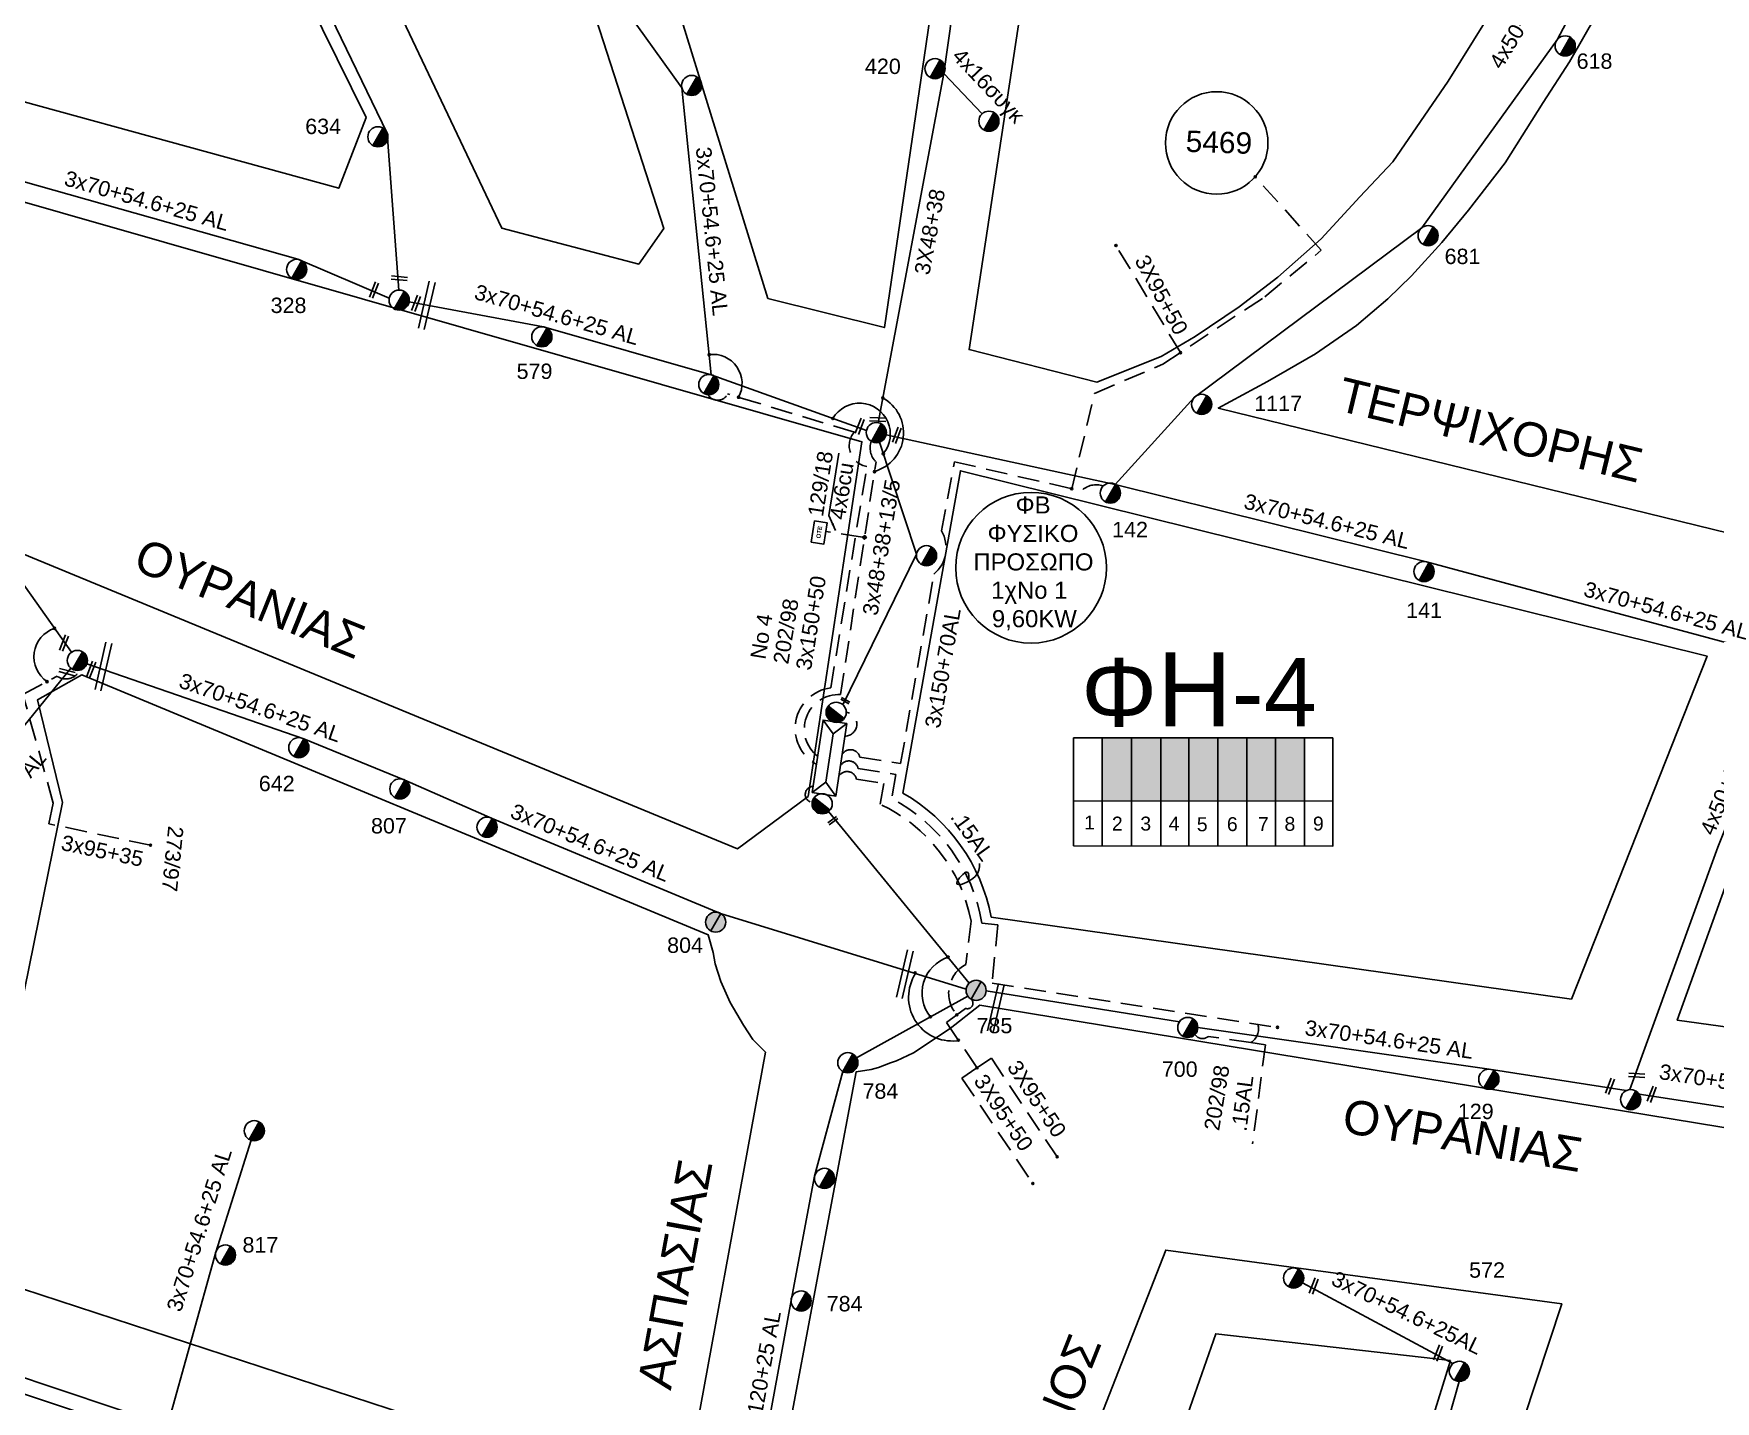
# Model space of a CAD drawing. Header units: millimetres. Extents: x 864 to 3062, y 833 to 2619.
# Drawn here: x 1288.2 to 1485, y 1548.2 to 1708.3 of the extents above; entities that cross this region are included whole.
import ezdxf
from ezdxf.enums import TextEntityAlignment as Align

# ---------------------------------------------------------------- set-up
doc = ezdxf.new("R2010")
doc.units = ezdxf.units.MM
doc.linetypes.add('DASHED', pattern=[19.05, 12.7, -6.35])
for name, color, linetype, lineweight in [('.15AL', 7, 'Continuous', 30), ('3x150+50', 7, 'Continuous', 30), ('3x150+70AL', 7, 'DASHED', 30), ('3X48+38', 7, 'Continuous', 30), ('3x48+38+13_5', 7, 'Continuous', 30), ('3x70+54.6+25 AL', 7, 'SYN_LINE', 30), ('3x95+35', 7, 'Continuous', 30), ('3X95+50', 7, 'Continuous', 30), ('4x120+25 AL', 7, 'SYN_LINE', 30), ('4x16συγκ', 7, 'Continuous', 30), ('4x50+13_5', 7, 'Continuous', 30), ('4x50+16', 7, 'Continuous', 30), ('text διευθύνσεων', 250, 'Continuous', 30), ('Υπόβαθρο ΔΕΗ', 7, 'Continuous', 30)]:
    doc.layers.add(name, color=color, linetype=linetype, lineweight=lineweight)
for name, color, linetype in [('Pillar OTE', 7, 'Continuous'), ('TEXT ΚΑΛΩΔΙΩΝ', 7, 'Continuous'), ('Άγνωστα', 7, 'Continuous'), ('Επιγραφές - Σχήματα', 7, 'Continuous'), ('Καλώδια ΧΤ   3x150AL+50CU', 7, 'DASHED'), ('Μηχανική τομή', 7, 'Continuous'), ('Στύλος Ξύλινος', 7, 'Continuous'), ('Στύλος Ξύλινος @ 1', 7, 'Continuous'), ('Στύλος ΦΜ', 7, 'Continuous'), ('Στύλος ΦΜ @ 1', 7, 'Continuous'), ('Συνδέσεις', 7, 'Continuous'), ('Τομή', 7, 'Continuous'), ('Υποσταθμός εναέριος 2 στύλων', 7, 'Continuous'), ('Υποσταθμός πόλεως', 7, 'Continuous'), ('Υπόγεια καλώδια Παροχών ΧΤ   4x50AL', 7, 'DASHED'), ('Υπόγεια καλώδια Παροχών ΧΤ   4x6', 7, 'DASHED')]:
    doc.layers.add(name, color=color, linetype=linetype)
doc.styles.add('arial', font='arial.ttf')
doc.styles.get("Standard").update_dxf_attribs({"font": 'arial.ttf'})
doc.linetypes.add('SYN_LINE', pattern='A,0.5,-0.0001,["/\\/\\/\\/",Standard,S=0.1,R=0,X=0,Y=-0.05],-0.25', length=0.7501)
doc.dimstyles.new('ISO-25', dxfattribs={"dimtxt": 2.5, "dimasz": 2.5, "dimexe": 1.25, "dimexo": 0.625, "dimtad": 1, "dimtxsty": 'Standard', "dimcen": 2.5, "dimadec": 0, "dimazin": 0, "dimtfac": 1, "dimtmove": 0, "dimatfit": 3, "dimfxl": 1, "dimarcsym": 0})

# ---------------------------------------------------------------- blocks, each defined once
blk = doc.blocks.new('ΥΠΑΡΧΩΝ ΤΣΙΜΕΝΤΕΝΙΟΣ ΣΤΥΛΟΣ')
at = {"layer": 'Στύλος ΦΜ'}
blk.add_hatch(color=7, dxfattribs=at).paths.add_polyline_path([(-1.29, -2.28, 0.574793), (2.62, 0, 0.268822), (1.3, 2.27)])
at = {"layer": 'Στύλος ΦΜ', "color": 7}
blk.add_line((-1.29, -2.28), (1.3, 2.27), dxfattribs=at)
blk.add_circle((0, 0), 2.62, dxfattribs=at)
at = {"layer": 'Στύλος ΦΜ', "flags": 4}
for tag, p in [('ΑΡΙΘΜΟΣ', (-4.68, 8.05)), ('ΤΥΠΟΣ', (-4.91, 3.03))]:
    blk.add_attdef(tag, p, '', height=4, dxfattribs=at)
blk = doc.blocks.new('ΥΠΑΡΧΩΝ ΞΥΛΙΝΟΣ ΣΤΥΛΟΣ')
at = {"layer": 'Στύλος Ξύλινος'}
h = blk.add_hatch(color=7, dxfattribs=at)
h.paths.add_polyline_path([(-2.62, 0, 0.270008), (-1.29, -2.28), (1.3, 2.27, 0.576266)])
h.paths.add_polyline_path([(-1.29, -2.28, 0.574793), (2.62, 0, 0.268822), (1.3, 2.27)])
at = {"layer": 'Στύλος Ξύλινος', "color": 7}
blk.add_line((-1.29, -2.28), (1.3, 2.27), dxfattribs=at)
blk.add_circle((0, 0), 2.62, dxfattribs=at)
at = {"layer": 'Στύλος Ξύλινος', "flags": 4}
for tag, p in [('ΑΡΙΘΜΟΣ', (-4.91, 8.6)), ('ΤΥΠΟΣ', (-4.85, 3.39))]:
    blk.add_attdef(tag, p, '', height=4, dxfattribs=at)
blk = doc.blocks.new('ΥΠΟΣΤΑΘΜΟΣ ΕΝΑΕΡΙΟΣ ΕΠΙ 2 ΣΤΥΛΩΝ')
at = {"layer": 'Υποσταθμός εναέριος 2 στύλων', "linetype": 'Continuous'}
for points in [[(-11.97, -2.11, 0.574793), (-8.45, -0.07, 0.268822), (-9.64, 1.98)], [(9.68, -2.15, 0.574793), (13.19, -0.1, 0.268822), (12.01, 1.95)]]:
    blk.add_hatch(color=256, dxfattribs=at).paths.add_polyline_path(points)
for p, q in [((-11.97, -2.11), (-9.64, 1.98)), ((9.68, -2.15), (12.01, 1.95))]:
    blk.add_line(p, q, dxfattribs=at)
for centre in [(-10.81, -0.07), (10.84, -0.1)]:
    blk.add_circle(centre, 2.36, dxfattribs=at)
at = {"layer": 'Υποσταθμός πόλεως', "linetype": 'Continuous', "ltscale": 40}
blk.add_lwpolyline([(-8.57, 2.82), (8.57, 2.82), (8.57, -2.82), (-8.57, -2.82)], close=True, dxfattribs=at)
for points in [[(-5.75, 0), (-8.57, 2.82)], [(-8.57, -2.82), (-5.75, 0)], [(-5.75, 0), (5.75, 0)], [(5.75, 0), (8.57, 2.82)], [(8.57, -2.82), (5.75, 0)]]:
    blk.add_lwpolyline(points, dxfattribs=at)
at = {"layer": 'Υποσταθμός εναέριος 2 στύλων', "ltscale": 40, "flags": 1}
for tag, p in [('ΜΕΤΑΣΧΗΜΑΤΙΣΜΟΣ', (14.09, 2.51)), ('ΙΣΧΥΣ', (14.07, -0.28)), ('ΑΡΙΘΜΟΣ', (14.19, -3))]:
    blk.add_attdef(tag, p, '', height=1.8, dxfattribs=at)
blk = doc.blocks.new('_ΣΥΝΔΕΣΗ')
at = {"layer": 'Συνδέσεις', "linetype": 'SYN_LINE', "ltscale": 40}
blk.add_hatch(color=256, dxfattribs=at).paths.add_polyline_path([(0.5, -0.01, 1), (-0.5, -0.01, 1)])
at = {"layer": 'Συνδέσεις'}
blk.add_circle((0, -0.01), 0.5, dxfattribs=at)
blk = doc.blocks.new('ΤΟΜΗ')
at = {"layer": 'Τομή', "ltscale": 40}
for p, q in [((-5.68, 0), (17.06, 0)), ((-5.68, -2.77), (17.06, -2.77))]:
    blk.add_line(p, q, dxfattribs=at)
blk = doc.blocks.new('ΜΗΧΑΝΙΚΗ ΤΟΜΗ')
at = {"layer": 'Μηχανική τομή', "ltscale": 40}
for p, q in [((-1.89, 0.78), (5.69, 0.78)), ((-1.89, -0.77), (5.69, -0.77))]:
    blk.add_line(p, q, dxfattribs=at)
blk = doc.blocks.new('TSONTA XT1')
at = {"ltscale": 40}
h = blk.add_hatch(color=256, dxfattribs=at)
h.dxf.hatch_style = 1
h.paths.add_polyline_path([(595.96, 2487.66), (597.07, 2488.77), (595.96, 2489.87), (594.85, 2488.77)])
blk.add_lwpolyline([(594.85, 2488.77), (595.96, 2489.87), (597.07, 2488.77), (595.96, 2487.66)], close=True, dxfattribs=at)
blk = doc.blocks.new('PILLAR ΟΤΕ')
at = {"layer": 'Pillar OTE', "ltscale": 40}
blk.add_lwpolyline([(-3.31, 2.02), (3.39, 2.02), (3.39, -1.99), (-3.31, -1.99)], close=True, dxfattribs=at)
at = {"layer": 'Pillar OTE', "insert": (-1.81, 0.71), "char_height": 1.3575, "width": 109.961, "attachment_point": 1}
blk.add_mtext('{\\fArial|b1|i0|c161|p34;OTE}', dxfattribs=at)

msp = doc.modelspace()

# ---------------------------------------------------------------- hatches: boundary and pattern name
at = {"layer": 'Καλώδια ΧΤ   3x150AL+50CU', "linetype": 'DASHED', "lineweight": -3, "ltscale": 0.2}
h = msp.add_hatch(color=2, dxfattribs=at)
h.dxf.hatch_style = 1
h.paths.add_polyline_path([(1416.68, 1625.86), (1413.24, 1625.86), (1413.24, 1618.5), (1416.68, 1618.5)])
h = msp.add_hatch(color=27, dxfattribs=at)
h.dxf.hatch_style = 1
h.paths.add_polyline_path([(1416.68, 1618.5), (1420.12, 1618.49), (1420.12, 1625.86), (1416.68, 1625.86)])
h = msp.add_hatch(color=173, dxfattribs=at)
h.dxf.hatch_style = 1
h.paths.add_polyline_path([(1423.41, 1625.86), (1420.12, 1625.86), (1420.12, 1618.49), (1423.41, 1618.49)])
h = msp.add_hatch(color=1, dxfattribs=at)
h.dxf.hatch_style = 1
h.paths.add_polyline_path([(1426.71, 1625.86), (1423.41, 1625.86), (1423.41, 1618.49), (1426.71, 1618.49)])
h = msp.add_hatch(color=6, dxfattribs=at)
h.dxf.hatch_style = 1
h.paths.add_polyline_path([(1430.1, 1625.85), (1426.8, 1625.85), (1426.8, 1618.49), (1430.1, 1618.48)])
h = msp.add_hatch(color=62, dxfattribs=at)
h.dxf.hatch_style = 1
h.paths.add_polyline_path([(1433.49, 1625.85), (1430.2, 1625.85), (1430.2, 1618.48), (1433.49, 1618.48)])
h = msp.add_hatch(color=133, dxfattribs=at)
h.dxf.hatch_style = 1
h.paths.add_polyline_path([(1436.83, 1625.85), (1433.53, 1625.85), (1433.53, 1618.48), (1436.83, 1618.48)])

# ---------------------------------------------------------------- linework, layer by layer
at = {"layer": '.15AL', "color": 173, "linetype": 'DASHED', "lineweight": -3, "ltscale": 0.2}
for points in [[(1382.45, 1621.39, -0.681731), (1384.5, 1621.03), (1387.7, 1620.54), (1387.26, 1618.1, -0.240875), (1397.91, 1604.43), (1397.29, 1599.35, 0.47937), (1396.23, 1593.45), (1395.04, 1592.54), (1398.6, 1587.23)], [(1396.23, 1593.45), (1397.26, 1594.2, 0.819554), (1397.92, 1595.29, 59.00396)]]:
    msp.add_lwpolyline(points, format="xyb", dxfattribs=at)
at = {"layer": '.15AL', "color": 27, "linetype": 'DASHED', "lineweight": -3, "ltscale": 0.2}
msp.add_lwpolyline([(1382.64, 1622.63, -0.681731), (1384.69, 1622.28), (1389.11, 1621.6), (1388.6, 1618.78, -0.23506), (1399.17, 1604.18), (1401.03, 1604), (1400.38, 1597.14), (1433.77, 1591.98)], format="xyb", dxfattribs=at)
at = {"layer": '.15AL', "color": 5, "linetype": 'DASHED', "lineweight": -3, "ltscale": 0.2}
for points in [[(1431.49, 1592.33, -0.334347), (1430.66, 1590.2), (1432.36, 1589.94), (1430.86, 1578.34)], [(1430.66, 1590.2), (1425.65, 1590.92, -0.462986), (1424.11, 1591.15, 35.962069)]]:
    msp.add_lwpolyline(points, format="xyb", dxfattribs=at)
at = {"lineweight": -3, "ltscale": 0.2}
msp.add_circle((1404.93, 1645.79), 8.82, dxfattribs=at)
at = {"layer": '3x150+50', "color": 133, "linetype": 'DASHED', "lineweight": -3, "ltscale": 0.2}
msp.add_lwpolyline([(1379.81, 1622.77, -0.726388), (1381.49, 1631.72), (1385.72, 1657.65, -0.591394), (1384.25, 1661.66), (1369.42, 1666.13, -0.600884), (1367.12, 1666.06, -0.178433)], format="xyb", dxfattribs=at)
at = {"layer": '3x150+50', "color": 1, "linetype": 'DASHED', "lineweight": -3, "ltscale": 0.2}
msp.add_lwpolyline([(1379.96, 1623.72, -0.735734), (1382.64, 1630.93), (1386.79, 1658.19, -0.301554), (1386.24, 1660.59, 9952.146718)], format="xyb", dxfattribs=at)
at = {"layer": '3x150+50', "color": 62, "linetype": 'DASHED', "lineweight": -3, "ltscale": 0.2}
msp.add_lwpolyline([(1383.31, 1628.86, -0.937443), (1383.16, 1626.08, 0.676717)], format="xyb", dxfattribs=at)
at = {"layer": '3x150+50', "color": 2, "linetype": 'DASHED', "lineweight": -3, "ltscale": 0.2}
msp.add_lwpolyline([(1379.32, 1618.32, -0.931534), (1379.42, 1620.18, 6.045034)], format="xyb", dxfattribs=at)
at = {"layer": '3x150+70AL', "color": 6, "linetype": 'DASHED', "lineweight": -3, "ltscale": 0.2}
msp.add_lwpolyline([(1409.69, 1655.03), (1412.37, 1666.2), (1420.37, 1669.61), (1432.29, 1677.51), (1438.9, 1682.95), (1431.17, 1691.55)], dxfattribs=at)
msp.add_lwpolyline([(1382.84, 1623.95, -0.681731), (1384.89, 1623.6), (1389.66, 1622.86), (1393.57, 1645.05, 0.36657), (1394.44, 1650.12), (1395.96, 1658.19), (1410.81, 1654.78, -0.297158), (1413.36, 1655.35, 2.889694)], format="xyb", dxfattribs=at)
at = {"layer": '3X48+38', "color": 1, "linetype": 'Continuous', "lineweight": -3, "ltscale": 0.2}
msp.add_lwpolyline([(1387.03, 1662.77), (1394.72, 1703.64), (1399.08, 1734.62), (1402.73, 1760.48)], dxfattribs=at)
at = {"layer": '3x48+38+13_5', "color": 62, "linetype": 'Continuous', "lineweight": -3, "ltscale": 0.2}
msp.add_lwpolyline([(1382.91, 1629.73), (1391.53, 1647.39), (1387.19, 1660.49)], dxfattribs=at)
at = {"layer": '3x70+54.6+25 AL', "color": 133, "linetype": 'SYN_LINE', "lineweight": -3, "ltscale": 15}
for points in [[(1367.49, 1668.38), (1364.07, 1701.96), (1355.52, 1713.93), (1350.41, 1729.51), (1346.25, 1743.27), (1354.41, 1780.57), (1350.9, 1820.31)], [(1447.29, 1505.98), (1448.44, 1527.23), (1455.04, 1550.53)]]:
    msp.add_lwpolyline(points, dxfattribs=at)
at = {"layer": '3x70+54.6+25 AL', "color": 173, "linetype": 'SYN_LINE', "lineweight": -3, "ltscale": 15}
for points in [[(1330.95, 1678.3), (1329.58, 1696.67), (1319.44, 1717.67)], [(1329.82, 1677.34), (1319.1, 1681.9), (1280.99, 1692.68), (1267.86, 1703.5)], [(1397.33, 1596.44), (1368.6, 1605.32), (1341.85, 1616.44), (1331.64, 1620.92), (1319.81, 1625.75), (1294.42, 1634.55)]]:
    msp.add_lwpolyline(points, dxfattribs=at)
at = {"layer": '3x70+54.6+25 AL', "color": 1, "linetype": 'SYN_LINE', "lineweight": -3, "ltscale": 15}
for points in [[(1260.31, 1697.26), (1268.78, 1669.54), (1292.63, 1635.9)], [(1275.35, 1612.83), (1292.56, 1634.02)]]:
    msp.add_lwpolyline(points, dxfattribs=at)
at = {"layer": '3x70+54.6+25 AL', "color": 62, "linetype": 'SYN_LINE', "lineweight": -3, "ltscale": 15}
for points in [[(1385.67, 1661.86), (1367.49, 1668.38), (1347.87, 1673.99), (1332.14, 1676.91)], [(1493.48, 1635.1), (1451.2, 1646.48), (1414.79, 1655.55), (1387.97, 1661.36)], [(1299.77, 1523.26), (1303.83, 1545.21), (1309.51, 1565.66), (1313.67, 1578.76)]]:
    msp.add_lwpolyline(points, dxfattribs=at)
at = {"layer": '3x70+54.6+25 AL', "color": 2, "linetype": 'SYN_LINE', "lineweight": -3, "ltscale": 15}
for points in [[(1397.7, 1597.17), (1381.23, 1617.25)], [(1397.53, 1595.65), (1384.52, 1588.41)]]:
    msp.add_lwpolyline(points, dxfattribs=at)
at = {"layer": '3x70+54.6+25 AL', "color": 5, "linetype": 'SYN_LINE', "lineweight": -3, "ltscale": 15}
for points in [[(1399.68, 1596.27), (1422.29, 1592.62)], [(1424.45, 1591.95), (1458.55, 1587.08), (1474.59, 1584.58)], [(1476.09, 1584.17), (1497.5, 1580.87), (1520.88, 1584.95), (1537.33, 1582.87)]]:
    msp.add_lwpolyline(points, dxfattribs=at)
at = {"layer": '3x95+35', "color": 1, "linetype": 'DASHED', "lineweight": -3, "ltscale": 0.2}
msp.add_lwpolyline([(1301.88, 1613.31), (1289.99, 1615.81), (1290.49, 1618.22), (1286.94, 1630.95), (1290.96, 1633.09, 0.463596), (1293.6, 1633.8, -0.016818)], format="xyb", dxfattribs=at)
at = {"layer": '3X95+50', "color": 6, "linetype": 'DASHED', "lineweight": -3, "ltscale": 0.2}
msp.add_lwpolyline([(1422.42, 1670.97), (1414.88, 1683.51)], dxfattribs=at)
at = {"layer": '3X95+50', "color": 173, "linetype": 'DASHED', "lineweight": -3, "ltscale": 0.2}
for points in [[(1398.6, 1587.23), (1396.84, 1586.05), (1405.13, 1573.71)], [(1398.6, 1587.23), (1400.29, 1588.36), (1407.98, 1576.82)]]:
    msp.add_lwpolyline(points, dxfattribs=at)
at = {"layer": '4x120+25 AL', "color": 2, "linetype": 'SYN_LINE', "lineweight": -3, "ltscale": 15}
msp.add_lwpolyline([(1382.91, 1586.82), (1379.6, 1574.56), (1376.85, 1560.01), (1373.8, 1543.42), (1370.3, 1523)], dxfattribs=at)
at = {"layer": '4x120+25 AL', "color": 133, "linetype": 'SYN_LINE', "lineweight": -3, "ltscale": 15}
msp.add_lwpolyline([(1454.3, 1552.61), (1436.7, 1562.08)], dxfattribs=at)
at = {"layer": '4x16συγκ', "color": 1, "linetype": 'SYN_LINE', "lineweight": -3, "ltscale": 7}
msp.add_lwpolyline([(1394.72, 1703.64), (1399.19, 1698.92)], dxfattribs=at)
at = {"layer": '4x50+13_5', "color": 6, "linetype": 'Continuous', "lineweight": -3, "ltscale": 0.2}
msp.add_lwpolyline([(1414.79, 1655.55), (1424.04, 1665.72), (1450.66, 1685.58), (1466.51, 1707.6), (1478.37, 1730.02), (1485.52, 1752.52), (1489.66, 1778.22)], dxfattribs=at)
at = {"layer": '4x50+13_5', "color": 62, "linetype": 'Continuous', "lineweight": -3, "ltscale": 0.2}
msp.add_lwpolyline([(1278.69, 1553.77), (1303.86, 1545.33)], dxfattribs=at)
at = {"layer": '4x50+16', "color": 5, "linetype": 'Continuous', "lineweight": -3, "ltscale": 0.2}
msp.add_lwpolyline([(1475.03, 1584.7), (1485.31, 1613.09), (1493.72, 1634.13)], dxfattribs=at)
at = {"layer": 'Pillar OTE', "lineweight": -3, "ltscale": 40}
for points in [[(1409.91, 1613.22), (1409.91, 1625.86), (1440.24, 1625.86), (1440.24, 1613.19), (1409.91, 1613.22)], [(1413.24, 1613.22), (1413.24, 1625.86)], [(1416.68, 1613.21), (1416.68, 1625.86)], [(1420.12, 1613.21), (1420.12, 1625.86)], [(1423.41, 1613.21), (1423.41, 1625.86)], [(1426.8, 1613.2), (1426.8, 1625.86)], [(1430.2, 1613.2), (1430.2, 1625.86)], [(1433.53, 1613.2), (1433.53, 1625.86)], [(1436.92, 1613.19), (1436.92, 1625.86)], [(1409.91, 1618.5), (1440.24, 1618.47)]]:
    msp.add_lwpolyline(points, dxfattribs=at)
at = {"layer": 'Άγνωστα', "color": 7, "linetype": 'Continuous', "ltscale": 0.2}
msp.add_arc((1395.71, 1595.5), 5.12, 147.0719, 275.9915, dxfattribs=at)
at = {"layer": 'Υπόβαθρο ΔΕΗ', "lineweight": -3}
for points in [[(1289.41, 1840.8), (1306.24, 1834.42), (1304.99, 1743.28), (1327.12, 1698.51), (1323.91, 1690.21), (1268.98, 1705.27), (1233.14, 1840.8)], [(1485.53, 1742.26), (1484.04, 1737.5), (1482.92, 1734.19), (1481.56, 1731.12), (1479.95, 1727.37), (1477.83, 1723.12), (1474.8, 1717.27), (1473.35, 1714.34), (1471.15, 1710.58), (1467.93, 1705.01), (1464.88, 1700.26), (1460.43, 1693.18), (1456.14, 1687.64), (1453.01, 1683.86), (1449.44, 1679.95), (1446.67, 1677.28), (1443.01, 1674.14), (1438.24, 1670.83), (1432.62, 1667.61), (1426.84, 1664.48), (1486.73, 1649.81)], [(1400.27, 1604.88), (1468.18, 1595.29), (1484.05, 1635.44), (1396.67, 1657.15), (1389.93, 1619.41)], [(1479.67, 1518.23), (1479.67, 1518.23), (1502.95, 1510.28), (1524.52, 1552.35), (1529.19, 1573.17), (1398.93, 1594.59), (1395.47, 1591.83), (1391.16, 1589), (1389.17, 1588.07), (1388.47, 1587.82), (1387.07, 1587.28), (1386.22, 1587.05), (1384.45, 1586.76), (1384.45, 1586.76), (1374.32, 1532.76), (1404.02, 1523.2), (1420.7, 1565.91), (1467.05, 1559.63), (1449.02, 1505.05), (1453.21, 1492.74), (1484.05, 1473.43), (1499.95, 1504.42), (1477.09, 1512.23), (1477.09, 1512.23)]]:
    msp.add_lwpolyline(points, dxfattribs=at)
for points in [[(1349.64, 1820.68), (1317.03, 1830.35), (1314.26, 1746.04), (1342.98, 1685.53), (1359.01, 1681.33), (1361.94, 1685.52), (1343.19, 1743.61)], [(1389.2, 1809.16), (1359.47, 1817.88), (1354.15, 1741.92), (1374.14, 1677.31), (1387.76, 1673.9), (1400.57, 1761.09), (1396.15, 1765.61), (1389.13, 1784.32)], [(1412.64, 1667.51), (1397.68, 1671.33), (1410.97, 1758.71), (1421.53, 1762.56), (1421.53, 1762.56), (1431.21, 1774.59), (1439.05, 1793.79), (1479.81, 1781.54), (1479.68, 1772.93), (1478.7, 1763.52), (1476.7, 1753.7), (1475.25, 1748.24), (1473.2, 1741.31), (1468.61, 1729.54), (1464.57, 1721.33), (1459.68, 1712.31), (1453.75, 1702.76), (1447.27, 1693.32), (1443.41, 1689.21), (1438.87, 1684.29), (1433.81, 1679.8), (1429.29, 1676.32), (1424.14, 1672.87), (1420.16, 1670.51)], [(1279.99, 1690.61), (1274.7, 1687.06), (1284.46, 1648.43), (1370.58, 1612.88), (1378.83, 1619.02), (1385.13, 1660.53)], [(1373.86, 1589.06), (1372.35, 1590.56), (1371.27, 1592.22), (1369.71, 1594.88), (1368.63, 1597.34), (1367.96, 1599.42), (1367.71, 1600.74), (1367.16, 1602.81), (1293.85, 1633.24), (1293.85, 1633.24), (1288.65, 1630.34), (1291.57, 1618.31), (1280.43, 1563.49), (1364.13, 1536.1)], [(1539.33, 1622.66), (1495.17, 1633.43), (1480.56, 1592.81), (1530.99, 1585.84)], [(1454.03, 1552.99), (1426.54, 1556.11), (1413.45, 1518.62), (1432.35, 1506.79), (1441.04, 1511.17)], [(1361.02, 1524.45), (1278.37, 1551.91), (1271.63, 1517.77), (1251.09, 1503.79), (1294.65, 1479.64), (1347.97, 1463.39)]]:
    msp.add_lwpolyline(points, close=True, dxfattribs=at)
msp.add_lwpolyline([(1389.93, 1619.41, -0.217905), (1400.27, 1604.88, 1.207326)], format="xyb", dxfattribs=at)
msp.add_circle((1426.66, 1695.52), 6, dxfattribs=at)
for centre, radius, start, end in [((1367.7, 1667.36), 3.41, 331.688, 97.6513), ((1385.34, 1661.56), 4.67, 285.8681, 61.3741), ((1384.85, 1661.44), 3.61, 320.5519, 149.5315), ((1291.72, 1635.36), 3.5, 107.8907, 236.0714), ((1396.65, 1595.98), 4.47, 108.8597, 218.3243)]:
    msp.add_arc(centre, radius, start, end, dxfattribs=at)
msp.add_spline([(1398.91, 1611.18), (1398.38, 1609.64), (1396.23, 1608.87), (1397.49, 1610.13), (1397.63, 1609.11)], degree=3, dxfattribs=at)
at = {"layer": 'Υπόγεια καλώδια Παροχών ΧΤ   4x6', "color": 1, "linetype": 'DASHED', "lineweight": -2, "ltscale": 0.2}
msp.add_lwpolyline([(1385.22, 1649.38), (1380.92, 1650.05)], dxfattribs=at)

# ---------------------------------------------------------------- block references
at = {"layer": 'Pillar OTE', "xscale": 0.375, "yscale": 0.375, "zscale": 0.375, "rotation": 81}
msp.add_blockref('PILLAR ΟΤΕ', (1380.14, 1649.9), dxfattribs=at)
at = {"layer": 'Μηχανική τομή', "lineweight": -3}
for p, xscale, yscale, zscale, rotation in [((1328.2, 1678.74), 0.2499999999999459, 0.2499999999999459, 0.4999999999999997, 248.9365260926364), ((1331.47, 1679.64), 0.249999999999946, 0.249999999999946, 0.4999999999999997, 174.4298595827747), ((1333.12, 1677.17), 0.2499999999999459, 0.2499999999999459, 0.4999999999999997, 248.9365260926364), ((1385.05, 1662.79), 0.2499999999999459, 0.2499999999999459, 0.4999999999999997, 248.9365260926364), ((1387.46, 1663.13), 0.2499999999999458, 0.2499999999999458, 0.4999999999999997, 177.1465697448998), ((1389.39, 1661.75), 0.2499999999999459, 0.2499999999999459, 0.4999999999999997, 248.9365260926364), ((1291.92, 1637.41), 0.2499999999999458, 0.2499999999999458, 0.4999999999999997, 248.9365260926364), ((1292.56, 1633.45), 0.2499999999999458, 0.2499999999999458, 0.4999999999999997, 164.8459708709971), ((1295.11, 1634.36), 0.2499999999999458, 0.2499999999999458, 0.4999999999999997, 248.9365260926364), ((1383.43, 1630.08), 0.1470409181978149, 0.1470409181978149, 0.2940818363956934, 149.7651232563459), ((1381.99, 1616.36), 0.1659525438897199, 0.1659525438897199, 0.3319050877795116, 215.7907587727169), ((1476.3, 1586.34), 0.2499999999999458, 0.2499999999999458, 0.4999999999999997, 177.1465697448998), ((1472.85, 1585.53), 0.2499999999999458, 0.2499999999999458, 0.4999999999999997, 248.9365260926364), ((1477.74, 1584.6), 0.2499999999999458, 0.2499999999999458, 0.4999999999999997, 248.9365260926364), ((1438.19, 1562.13), 0.2499999999999458, 0.2499999999999458, 0.4999999999999997, 248.9365260926364), ((1452.74, 1554.3), 0.2499999999999458, 0.2499999999999458, 0.4999999999999997, 248.9365260926364)]:
    msp.add_blockref('ΜΗΧΑΝΙΚΗ ΤΟΜΗ', p, dxfattribs=dict(at, xscale=xscale, yscale=yscale, zscale=zscale, rotation=rotation))
at = {"layer": 'Στύλος Ξύλινος @ 1', "lineweight": -3, "ltscale": 40}
ref = msp.add_blockref('ΥΠΑΡΧΩΝ ΞΥΛΙΝΟΣ ΣΤΥΛΟΣ', (1368.02, 1604.3), dxfattribs=dict(at, xscale=0.4499999999998801, yscale=0.4499999999998801, zscale=0.4499999999998801))
ref.add_attrib('ΤΥΠΟΣ', '804', (1362.34, 1600.7), dxfattribs={"layer": 'Στύλος Ξύλινος', "height": 1.8, "flags": 4})
ref = msp.add_blockref('ΥΠΑΡΧΩΝ ΞΥΛΙΝΟΣ ΣΤΥΛΟΣ', (1398.5, 1596.31), dxfattribs=dict(at, xscale=0.4499999999998181, yscale=0.4499999999998181, zscale=0.4499999999998181))
ref.add_attrib('ΑΡΙΘΜΟΣ', '785', (1398.55, 1591.29), dxfattribs={"layer": 'Στύλος Ξύλινος', "height": 1.8, "flags": 4})
at = {"layer": 'Στύλος ΦΜ @ 1', "lineweight": -3, "ltscale": 40}
ref = msp.add_blockref('ΥΠΑΡΧΩΝ ΤΣΙΜΕΝΤΕΝΙΟΣ ΣΤΥΛΟΣ', (1467.44, 1706.88), dxfattribs=dict(at, xscale=0.4499999999997922, yscale=0.4499999999997922, zscale=0.4499999999997922))
ref.add_attrib('ΤΥΠΟΣ', '618', (1468.78, 1704.2), dxfattribs={"layer": 'Στύλος ΦΜ', "height": 1.8, "rotation": 360, "flags": 4})
ref = msp.add_blockref('ΥΠΑΡΧΩΝ ΤΣΙΜΕΝΤΕΝΙΟΣ ΣΤΥΛΟΣ', (1393.69, 1704.22), dxfattribs=dict(at, xscale=0.4499999999997859, yscale=0.4499999999997859, zscale=0.4499999999997859))
ref.add_attrib('ΤΥΠΟΣ', '420', (1385.49, 1703.59), dxfattribs={"layer": 'Στύλος ΦΜ', "height": 1.8, "flags": 4})
for p, xscale, yscale, zscale in [((1365.21, 1702.25), 0.4499999999998181, 0.4499999999998181, 0.4499999999998181), ((1400, 1698.06), 0.449999999999816, 0.449999999999816, 0.449999999999816), ((1330.98, 1677.12), 0.4499999999998181, 0.4499999999998181, 0.4499999999998181), ((1367.21, 1667.23), 0.4499999999998181, 0.4499999999998181, 0.4499999999998181), ((1386.82, 1661.61), 0.4499999999998181, 0.4499999999998181, 0.4499999999998181), ((1392.69, 1647.2), 0.4499999999998181, 0.4499999999998181, 0.4499999999998181), ((1293.31, 1634.94), 0.4499999999998181, 0.4499999999998181, 0.4499999999998181), ((1341.26, 1615.42), 0.4499999999998181, 0.4499999999998181, 0.4499999999998181), ((1475.11, 1583.52), 0.4499999999998181, 0.4499999999998181, 0.4499999999998181), ((1314.02, 1579.88), 0.4499999999998181, 0.4499999999998181, 0.4499999999998181), ((1380.75, 1574.3), 0.4499999999998181, 0.4499999999998181, 0.4499999999998181), ((1435.66, 1562.64), 0.4499999999998178, 0.4499999999998178, 0.4499999999998178)]:
    msp.add_blockref('ΥΠΑΡΧΩΝ ΤΣΙΜΕΝΤΕΝΙΟΣ ΣΤΥΛΟΣ', p, dxfattribs=dict(at, xscale=xscale, yscale=yscale, zscale=zscale))
ref = msp.add_blockref('ΥΠΑΡΧΩΝ ΤΣΙΜΕΝΤΕΝΙΟΣ ΣΤΥΛΟΣ', (1328.49, 1696.24), dxfattribs=dict(at, xscale=0.4499999999998149, yscale=0.4499999999998149, zscale=0.4499999999998149))
ref.add_attrib('ΤΥΠΟΣ', '634', (1319.98, 1696.56), dxfattribs={"layer": 'Στύλος ΦΜ', "height": 1.8, "flags": 4})
ref = msp.add_blockref('ΥΠΑΡΧΩΝ ΤΣΙΜΕΝΤΕΝΙΟΣ ΣΤΥΛΟΣ', (1451.4, 1684.67), dxfattribs=dict(at, xscale=0.449999999999862, yscale=0.449999999999862, zscale=0.449999999999862))
ref.add_attrib('ΤΥΠΟΣ', '681', (1453.33, 1681.34), dxfattribs={"layer": 'Στύλος ΦΜ', "height": 1.8, "flags": 4})
ref = msp.add_blockref('ΥΠΑΡΧΩΝ ΤΣΙΜΕΝΤΕΝΙΟΣ ΣΤΥΛΟΣ', (1318.98, 1680.72), dxfattribs=dict(at, xscale=0.4499999999998003, yscale=0.4499999999998003, zscale=0.4499999999998003))
ref.add_attrib('ΤΥΠΟΣ', '328', (1315.93, 1675.61), dxfattribs={"layer": 'Στύλος ΦΜ', "height": 1.8, "rotation": 360, "flags": 4})
ref = msp.add_blockref('ΥΠΑΡΧΩΝ ΤΣΙΜΕΝΤΕΝΙΟΣ ΣΤΥΛΟΣ', (1347.67, 1672.83), dxfattribs=dict(at, xscale=0.4499999999997909, yscale=0.4499999999997909, zscale=0.4499999999997909))
ref.add_attrib('ΤΥΠΟΣ', '579', (1344.72, 1667.89), dxfattribs={"layer": 'Στύλος ΦΜ', "height": 1.8, "flags": 4})
ref = msp.add_blockref('ΥΠΑΡΧΩΝ ΤΣΙΜΕΝΤΕΝΙΟΣ ΣΤΥΛΟΣ', (1424.9, 1664.92), dxfattribs=dict(at, xscale=0.4499999999998002, yscale=0.4499999999998002, zscale=0.4499999999998002))
ref.add_attrib('ΤΥΠΟΣ', '1117', (1431.05, 1664.12), dxfattribs={"layer": 'Στύλος ΦΜ', "height": 1.8, "flags": 4})
ref = msp.add_blockref('ΥΠΑΡΧΩΝ ΤΣΙΜΕΝΤΕΝΙΟΣ ΣΤΥΛΟΣ', (1414.21, 1654.53), dxfattribs=dict(at, xscale=0.4499999999998707, yscale=0.4499999999998707, zscale=0.4499999999998707))
ref.add_attrib('ΤΥΠΟΣ', '142', (1414.42, 1649.36), dxfattribs={"layer": 'Στύλος ΦΜ', "height": 1.8, "flags": 4})
ref = msp.add_blockref('ΥΠΑΡΧΩΝ ΤΣΙΜΕΝΤΕΝΙΟΣ ΣΤΥΛΟΣ', (1450.92, 1645.34), dxfattribs=dict(at, xscale=0.4499999999998232, yscale=0.4499999999998232, zscale=0.4499999999998232))
ref.add_attrib('ΤΥΠΟΣ', '141', (1448.83, 1639.89), dxfattribs={"layer": 'Στύλος ΦΜ', "height": 1.8, "flags": 4})
ref = msp.add_blockref('ΥΠΑΡΧΩΝ ΤΣΙΜΕΝΤΕΝΙΟΣ ΣΤΥΛΟΣ', (1319.23, 1624.73), dxfattribs=dict(at, xscale=0.4499999999998648, yscale=0.4499999999998648, zscale=0.4499999999998648))
ref.add_attrib('ΤΥΠΟΣ', '642', (1314.55, 1619.63), dxfattribs={"layer": 'Στύλος ΦΜ', "height": 1.8, "flags": 4})
ref = msp.add_blockref('ΥΠΑΡΧΩΝ ΤΣΙΜΕΝΤΕΝΙΟΣ ΣΤΥΛΟΣ', (1331.06, 1619.9), dxfattribs=dict(at, xscale=0.4499999999998159, yscale=0.4499999999998159, zscale=0.4499999999998159))
ref.add_attrib('ΤΥΠΟΣ', '807', (1327.68, 1614.68), dxfattribs={"layer": 'Στύλος ΦΜ', "height": 1.8, "flags": 4})
ref = msp.add_blockref('ΥΠΑΡΧΩΝ ΤΣΙΜΕΝΤΕΝΙΟΣ ΣΤΥΛΟΣ', (1423.27, 1591.97), dxfattribs=dict(at, xscale=0.4499999999998068, yscale=0.4499999999998068, zscale=0.4499999999998068))
ref.add_attrib('ΤΥΠΟΣ', '700', (1420.23, 1586.19), dxfattribs={"layer": 'Στύλος ΦΜ', "height": 1.8, "rotation": 360, "flags": 4})
ref = msp.add_blockref('ΥΠΑΡΧΩΝ ΤΣΙΜΕΝΤΕΝΙΟΣ ΣΤΥΛΟΣ', (1383.49, 1587.84), dxfattribs=dict(at, xscale=0.4499999999998595, yscale=0.4499999999998595, zscale=0.4499999999998595))
ref.add_attrib('ΤΥΠΟΣ', '784', (1385.2, 1583.62), dxfattribs={"layer": 'Στύλος ΦΜ', "height": 1.8, "flags": 4})
ref = msp.add_blockref('ΥΠΑΡΧΩΝ ΤΣΙΜΕΝΤΕΝΙΟΣ ΣΤΥΛΟΣ', (1458.51, 1585.91), dxfattribs=dict(at, xscale=0.4499999999998257, yscale=0.4499999999998257, zscale=0.4499999999998257))
ref.add_attrib('ΤΥΠΟΣ', '129', (1454.88, 1581.24), dxfattribs={"layer": 'Στύλος ΦΜ', "height": 1.8, "flags": 4})
ref = msp.add_blockref('ΥΠΑΡΧΩΝ ΤΣΙΜΕΝΤΕΝΙΟΣ ΣΤΥΛΟΣ', (1310.64, 1565.33), dxfattribs=dict(at, xscale=0.4499999999998304, yscale=0.4499999999998304, zscale=0.4499999999998304))
ref.add_attrib('ΤΥΠΟΣ', '817', (1312.64, 1565.62), dxfattribs={"layer": 'Στύλος ΦΜ', "height": 1.8, "flags": 4})
ref = msp.add_blockref('ΥΠΑΡΧΩΝ ΤΣΙΜΕΝΤΕΝΙΟΣ ΣΤΥΛΟΣ', (1455.06, 1551.71), dxfattribs=dict(at, xscale=0.4499999999997945, yscale=0.4499999999997945, zscale=0.4499999999997945))
ref.add_attrib('ΤΥΠΟΣ', '572', (1456.2, 1562.67), dxfattribs={"layer": 'Στύλος ΦΜ', "height": 1.8, "flags": 4})
ref = msp.add_blockref('ΥΠΑΡΧΩΝ ΤΣΙΜΕΝΤΕΝΙΟΣ ΣΤΥΛΟΣ', (1378.02, 1559.95), dxfattribs=dict(at, xscale=0.4499999999997771, yscale=0.4499999999997771, zscale=0.4499999999997771))
ref.add_attrib('ΤΥΠΟΣ', '784', (1381.01, 1558.73), dxfattribs={"layer": 'Στύλος ΦΜ', "height": 1.8, "flags": 4})
at = {"layer": 'Συνδέσεις', "lineweight": -3, "xscale": 0.25, "yscale": 0.25, "zscale": 0.25}
for p in [(1431.17, 1691.56), (1414.88, 1683.51), (1422.42, 1670.97), (1367.25, 1670.74), (1370.7, 1665.75), (1387.58, 1665.66), (1381.74, 1663.27), (1387.64, 1659.14), (1386.61, 1657.04), (1409.69, 1655.04), (1290.64, 1638.7), (1289.76, 1632.46), (1301.88, 1613.31), (1395.21, 1600.21), (1391.37, 1598.37), (1393.15, 1593.22), (1396.24, 1593.45), (1396.42, 1590.49), (1433.77, 1591.98), (1398.6, 1587.24), (1407.98, 1576.82), (1405.13, 1573.71)]:
    msp.add_blockref('_ΣΥΝΔΕΣΗ', p, dxfattribs=at)
at = {"layer": 'Συνδέσεις', "xscale": 0.2, "yscale": 0.2, "zscale": 0.2, "rotation": 351.1923660783602}
msp.add_blockref('TSONTA XT1', (1191.44, 1175.71), dxfattribs=at)
at = {"layer": 'Τομή', "lineweight": -3, "rotation": 76.96582365367367}
for p, xscale, yscale, zscale in [((1333.54, 1675.2), 0.2499999999999995, 0.2499999999999995, 0.2499999999999995), ((1295.7, 1632.93), 0.2499999999999996, 0.2499999999999996, 0.2499999999999996), ((1389.51, 1596.9), 0.2499999999999995, 0.2499999999999995, 0.2499999999999995), ((1400.16, 1592.95), 0.2499999999999995, 0.2499999999999995, 0.2499999999999995)]:
    msp.add_blockref('ΤΟΜΗ', p, dxfattribs=dict(at, xscale=xscale, yscale=yscale, zscale=zscale))
at = {"layer": 'Υποσταθμός εναέριος 2 στύλων', "lineweight": -3, "xscale": 0.4999999999999999, "yscale": 0.4999999999999999, "zscale": 0.4999999999999999, "rotation": 261.3688498366431}
msp.add_blockref('ΥΠΟΣΤΑΘΜΟΣ ΕΝΑΕΡΙΟΣ ΕΠΙ 2 ΣΤΥΛΩΝ', (1381.35, 1623.51), dxfattribs=at)

# ---------------------------------------------------------------- texts
at = {"lineweight": -3, "ltscale": 30, "char_height": 1.63, "width": 11.2573, "attachment_point": 1}
for s, insert in [('1', (1411.15, 1616.78)), ('2', (1414.39, 1616.65)), ('3', (1417.72, 1616.65)), ('4', (1421.03, 1616.65)), ('5', (1424.33, 1616.57)), ('6', (1427.85, 1616.59)), ('7', (1431.48, 1616.59)), ('8', (1434.59, 1616.62)), ('9', (1437.92, 1616.65))]:
    msp.add_mtext(s, dxfattribs=dict(at, insert=insert))
at = {"layer": 'text διευθύνσεων', "color": 7, "lineweight": -3}
for s, rotation, p in [('ΟΥΡΑΝΙΑΣ', 338, (1313.51, 1642.2)), ('ΑΣΠΑΣΙΑΣ', 79.5852, (1363.25, 1563.1))]:
    msp.add_text(s, height=4, rotation=rotation, dxfattribs=at).set_placement(p, align=Align.MIDDLE_CENTER)
at = {"layer": 'text διευθύνσεων', "color": 7, "lineweight": -3, "ltscale": 40, "char_height": 4, "width": 94.4586, "attachment_point": 1, "style": 'arial'}
for s, insert, rotation in [('TEPΨIXOPHΣ', (1441.51, 1668.14), 346.439), ('OYPANIAΣ', (1441.84, 1583.67), 350.4422), ('ΠANOΣ', (1402.26, 1538.25), 68.2907)]:
    msp.add_mtext(s, dxfattribs=dict(at, insert=insert, rotation=rotation))
at = {"layer": 'TEXT ΚΑΛΩΔΙΩΝ', "linetype": 'Continuous', "lineweight": -3, "ltscale": 0.2}
for s, rotation, p in [('4x50+13/5', 59.1334, (1462.25, 1709.56)), ('4x16συγκ', 313.4465, (1399.96, 1702.23)), ('3x70+54.6+25 AL', 275.8178, (1367.59, 1685.18)), ('3x70+54.6+25 AL', 344.2061, (1301.44, 1688.76)), ('3X48+38', 79.3505, (1393.07, 1685.12)), ('3X95+50', 298.3488, (1420.2, 1677.74)), ('3x70+54.6+25 AL', 344.027, (1349.43, 1675.42)), ('3x48+38+13/5', 80.3812, (1387.41, 1648.18)), ('3x70+54.6+25 AL', 346.0096, (1439.56, 1651.23)), ('3x150+50', 80.7521, (1379.17, 1639.33)), ('3x70+54.6+25 AL', 344.9312, (1479.3, 1640.78)), ('3x150+70AL', 79.9995, (1394.6, 1634.05)), ('3x70+54.6+25 AL', 340.8819, (1314.73, 1629.42)), ('3x70+54.6+25 AL', 50.9238, (1282.84, 1616.31)), ('4x50+16', 68.2042, (1485.8, 1619.17)), ('3x70+54.6+25 AL', 337.4293, (1353.35, 1613.61)), ('.15AL', 305.6768, (1398.05, 1614.45)), ('3x95+35', 348.1226, (1296.24, 1612.65)), ('3x70+54.6+25 AL', 351.8873, (1446.84, 1590.57)), ('3X95+50', 303.8801, (1401.72, 1582)), ('3X95+50', 303.677, (1405.61, 1583.62)), ('3x70+54.6+25 AL', 351.2315, (1488.29, 1585.32)), ('.15AL', 82.64, (1429.66, 1583.1)), ('3x70+54.6+25 AL', 72.3922, (1307.57, 1568.28)), ('3x70+54.6+25AL', 334.2744, (1448.94, 1558.57)), ('4x120+25 AL', 79.5863, (1373.44, 1551.44))]:
    msp.add_text(s, height=1.8, rotation=rotation, dxfattribs=at).set_placement(p, align=Align.MIDDLE_CENTER)
at = {"layer": 'TEXT ΚΑΛΩΔΙΩΝ', "linetype": 'Continuous', "lineweight": -3, "ltscale": 0.2, "char_height": 1.8, "width": 27.758, "attachment_point": 1, "rotation": 80.7521}
for s, insert in [('202/98', (1374.73, 1634.7)), ('No 4', (1372.06, 1635.27)), ('202/98', (1425.16, 1580.09))]:
    msp.add_mtext(s, dxfattribs=dict(at, insert=insert))
at = {"layer": 'Άγνωστα', "lineweight": -3, "insert": (1423.08, 1696.98), "char_height": 2.5, "width": 13.4112, "attachment_point": 1, "rotation": 358.1643}
msp.add_mtext('5469', dxfattribs=at)
at = {"layer": 'Άγνωστα', "lineweight": -3, "ltscale": 40, "insert": (1305.75, 1615.44), "char_height": 1.8, "width": 27.758, "attachment_point": 1, "rotation": 264.2435, "style": 'arial'}
msp.add_mtext('\\pt1.8;273/97', dxfattribs=at)
at = {"layer": 'Υπόβαθρο ΔΕΗ', "lineweight": -3, "attachment_point": 1}
for s, insert, char_height, width in [('{\\W8.64836; }ΦΒ \\P{\\W4.42067; }ΦΥΣΙΚΟ \\P{\\W2.28183; }ΠΡΟΣΩΠΟ', (1396.41, 1654.14), 2, 17.2548), ('{\\W5.64925; }1χΝο 1\\P{\\W5.75643; }9,60KW', (1395.88, 1644.16), 2, 17.2548), ('Φ{\\H1.0833x;H}-4', (1410.78, 1635.88), 8, 84.6573)]:
    msp.add_mtext(s, dxfattribs=dict(at, insert=insert, char_height=char_height, width=width))
at = {"layer": 'Υπόγεια καλώδια Παροχών ΧΤ   4x50AL', "color": 7, "ltscale": 0.2, "char_height": 1.8, "attachment_point": 1, "rotation": 81}
for s, insert in [('129/18', (1378.79, 1651.97)), ('4x6cu', (1381.36, 1651.6))]:
    msp.add_mtext_dynamic_manual_height_columns(s, width=1.8, gutter_width=12.5, heights=[0.118], dxfattribs=dict(at, insert=insert))

# ---------------------------------------------------------------- leaders
at = {"layer": 'Επιγραφές - Σχήματα'}
msp.add_leader([(1382.06, 1650.16), (1381.26, 1651.89), (1382.42, 1659.2)], dimstyle='ISO-25', override={"dimasz": 0.9, "dimgap": 0.625, "dimtad": 0}, dxfattribs=at)

doc.saveas('drawing.dxf')
